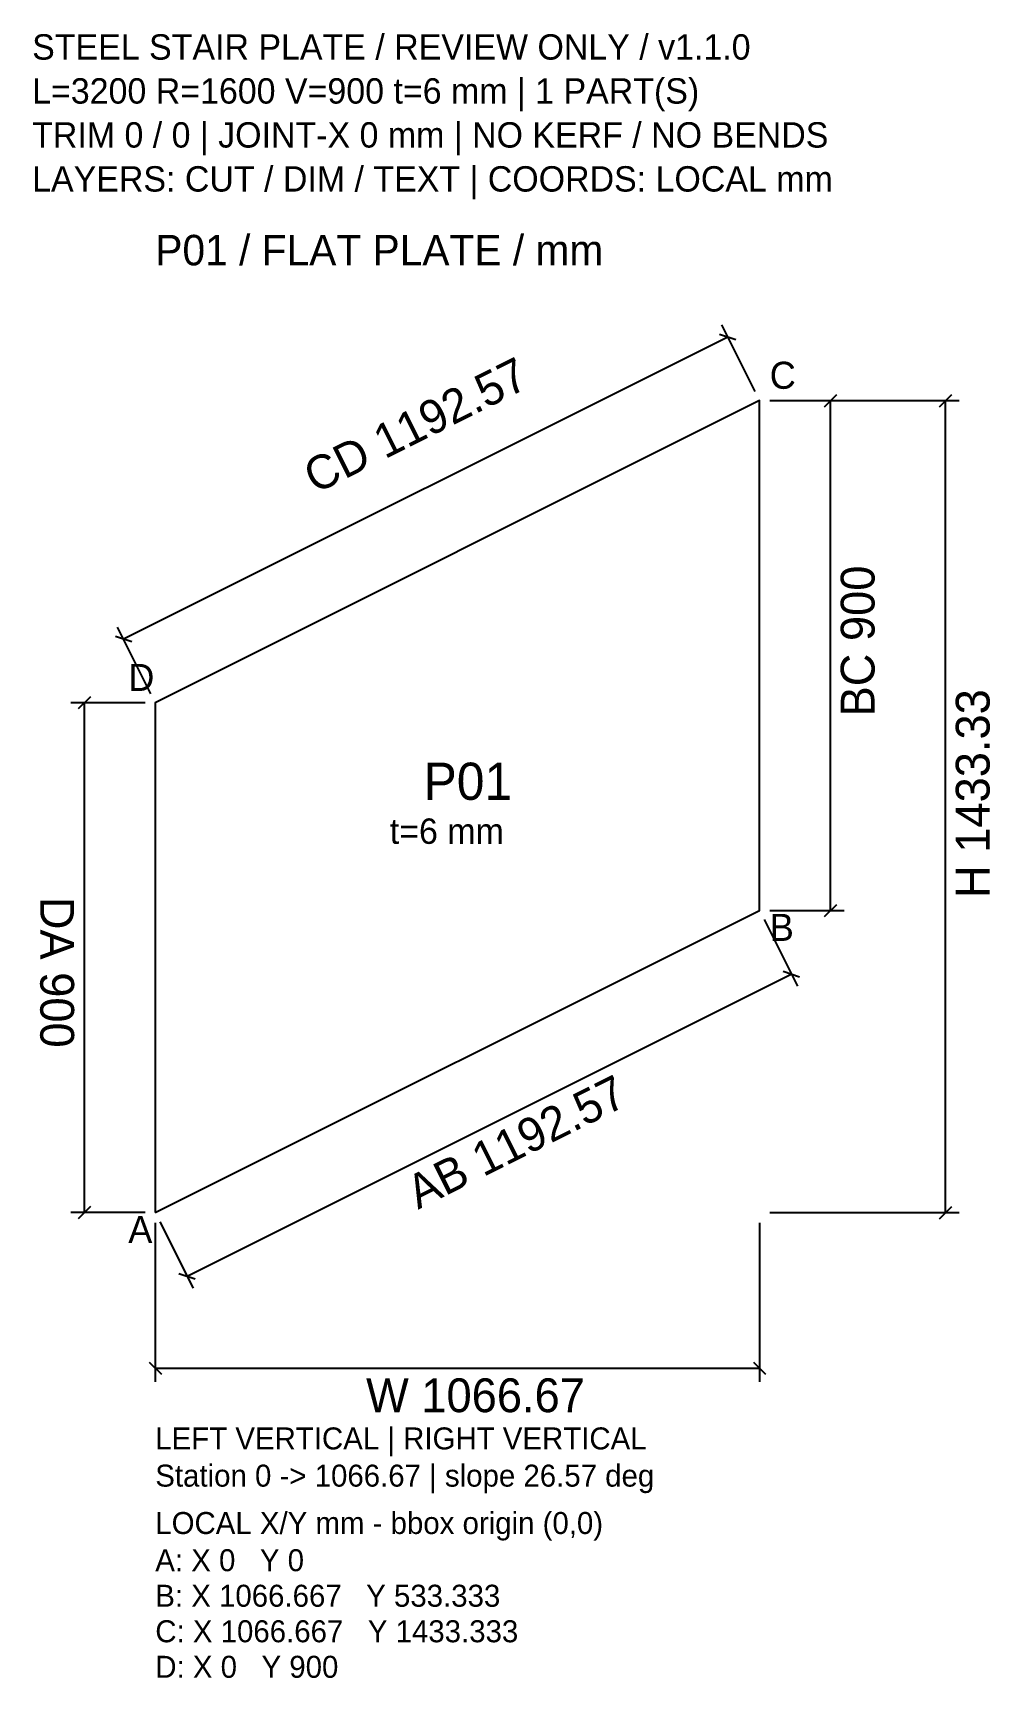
# Model space of a CAD drawing. Header units: millimetres. Extents: x 1 to 1691, y 9 to 2913.
import ezdxf

# ---------------------------------------------------------------- set-up
doc = ezdxf.new("R2010")
doc.units = ezdxf.units.MM
for name, color, linetype in [('CUT', 7, 'Continuous'), ('DIM', 4, 'Continuous'), ('TEXT', 2, 'Continuous')]:
    doc.layers.add(name, color=color, linetype=linetype)

msp = doc.modelspace()

# ---------------------------------------------------------------- linework, layer by layer
at = {"layer": 'CUT'}
msp.add_lwpolyline([(217.388889, 830.497222), (1284.055556, 1363.830556), (1284.055556, 2263.830556), (217.388889, 1730.497222)], close=True, dxfattribs=at)
at = {"layer": 'DIM'}
for p, q in [((1276.042979, 2279.855709), (1217.284081, 2397.373504)), ((1227.967517, 2376.006632), (161.30085, 1842.673299)), ((1242.390156, 2371.199086), (1213.544879, 2380.814179)), ((1398.722222, 2253.080556), (1420.222222, 2274.580556)), ((1601.777778, 2253.080556), (1623.277778, 2274.580556)), ((1301.972222, 2263.830556), (1433.361111, 2263.830556)), ((1301.972222, 2263.830556), (1636.416667, 2263.830556)), ((1409.472222, 1363.830556), (1409.472222, 2263.830556)), ((1612.527778, 830.497222), (1612.527778, 2263.830556)), ((209.376312, 1746.522376), (150.617415, 1864.040171)), ((175.723489, 1837.865753), (146.878212, 1847.480845)), ((199.472222, 1730.497222), (68.083333, 1730.497222)), ((102.722222, 1741.247222), (81.222222, 1719.747222)), ((91.972222, 1730.497222), (91.972222, 830.497222)), ((1398.722222, 1353.080556), (1420.222222, 1374.580556)), ((1292.068132, 1347.805402), (1350.82703, 1230.287607)), ((1301.972222, 1363.830556), (1433.361111, 1363.830556)), ((273.476927, 718.321145), (1340.143594, 1251.654479)), ((1325.720956, 1256.462025), (1354.566232, 1246.846933)), ((199.472222, 830.497222), (68.083333, 830.497222)), ((102.722222, 841.247222), (81.222222, 819.747222)), ((225.401466, 814.472068), (284.160363, 696.954274)), ((1301.972222, 830.497222), (1636.416667, 830.497222)), ((1601.777778, 819.747222), (1623.277778, 841.247222)), ((217.388889, 812.580556), (217.388889, 531.886111)), ((1284.055556, 812.580556), (1284.055556, 531.886111)), ((259.054289, 723.128692), (287.899566, 713.513599)), ((206.638889, 566.525), (228.138889, 545.025)), ((217.388889, 555.775), (1284.055556, 555.775)), ((1273.305556, 566.525), (1294.805556, 545.025))]:
    msp.add_line(p, q, dxfattribs=at)

# ---------------------------------------------------------------- texts
for s, rotation, p in [('CD 1192.57', 26.565051, (499.661479, 2098.65653)), ('BC 900', 90, (1487.111111, 1706.330556)), ('H 1433.33', 90, (1690.166667, 1385.913889)), ('DA 900', -90, (14.333333, 1387.997222)), ('AB 1192.57', 26.565051, (681.279889, 835.41971))]:
    msp.add_text(s, height=59.722222, rotation=rotation, dxfattribs=at).set_placement(p)
msp.add_text('W 1066.67', height=59.722222, dxfattribs=at).set_placement((589.472222, 478.136111))
at = {"layer": 'TEXT'}
for s, height, p in [('STEEL STAIR PLATE / REVIEW ONLY / v1.1.0', 44.791667, (0, 2865.830556)), ('L=3200 R=1600 V=900 t=6 mm | 1 PART(S)', 44.791667, (0, 2788.191667)), ('TRIM 0 / 0 | JOINT-X 0 mm | NO KERF / NO BENDS', 44.791667, (0, 2710.552778)), ('LAYERS: CUT / DIM / TEXT | COORDS: LOCAL mm', 44.791667, (0, 2632.913889)), ('P01 / FLAT PLATE / mm', 53.75, (217.388889, 2502.719444)), ('C', 47.777778, (1301.972222, 2284.733333)), ('D', 47.777778, (169.611111, 1751.4)), ('P01', 65.694444, (691, 1559.108333)), ('t=6 mm', 44.791667, (631.277778, 1481.469444)), ('B', 47.777778, (1301.972222, 1310.080556)), ('A', 47.777778, (169.611111, 776.747222)), ('LEFT VERTICAL | RIGHT VERTICAL', 38.819444, (217.388889, 412.441667)), ('Station 0 -> 1066.67 | slope 26.57 deg', 38.819444, (217.388889, 346.747222)), ('LOCAL X/Y mm - bbox origin (0,0)', 38.819444, (217.388889, 263.136111)), ('A: X 0   Y 0', 38.819444, (217.388889, 197.441667)), ('B: X 1066.667   Y 533.333', 38.819444, (217.388889, 134.733333)), ('C: X 1066.667   Y 1433.333', 38.819444, (217.388889, 72.025)), ('D: X 0   Y 900', 38.819444, (217.388889, 9.316667))]:
    msp.add_text(s, height=height, dxfattribs=at).set_placement(p)

doc.saveas('drawing.dxf')
